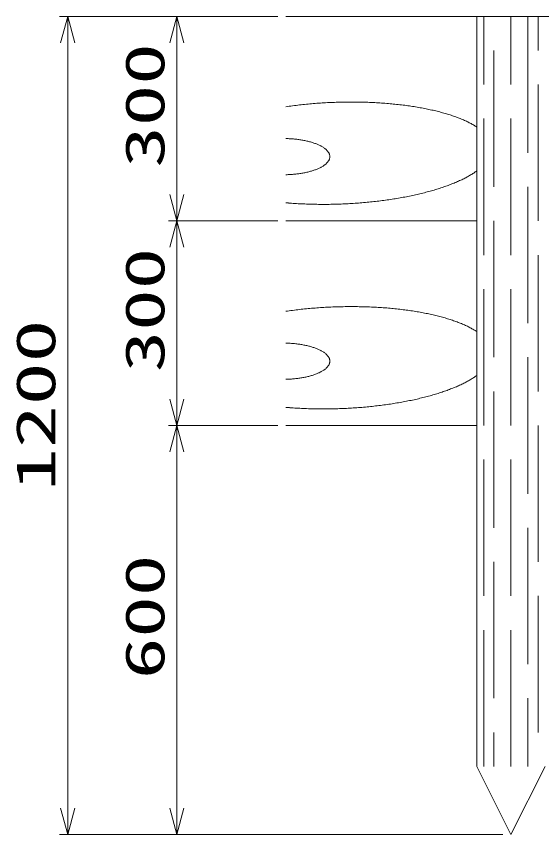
# Model space of a CAD drawing. Units: millimetres, scale not verified. Extents: x -2720 to 2720, y -1800 to 1800.
# Drawn here: x -1376 to -606, y -1043 to 157 of the extents above; entities that cross this region are included whole.
import ezdxf
from ezdxf.enums import TextEntityAlignment as Align

# ---------------------------------------------------------------- set-up
doc = ezdxf.new("R2010")
doc.units = ezdxf.units.MM
doc.header["$LTSCALE"] = 10
doc.layers.add('0-0_0', color=2, linetype='Continuous', lineweight=9)
doc.layers.add('0-1_LAYER0002', color=4, linetype='Continuous', lineweight=9)
doc.styles.add('ＭＳ ゴシック', font='')
doc.styles.get('ＭＳ ゴシック').set_extended_font_data('MS Gothic')

# ---------------------------------------------------------------- blocks, each defined once
blk = doc.blocks.new('_OPEN30')
at = {"layer": '0-0_0', "color": 4}
for q in [(-9.659, 2.588), (-9.659, -2.588)]:
    blk.add_line((0, 0), q, dxfattribs=at)
blk = doc.blocks.new('DA_IMAGEDIMGROUP_8')
at = {"layer": '0-1_LAYER0002'}
for p, q in [((-9426.5, 973.5), (-11026.5, 973.5)), ((-10906.5, -2026.5), (-10906.5, 973.5)), ((-9426.5, -2026.5), (-11026.5, -2026.5)), ((-10906.5, -5026.5), (-10906.5, -2026.5)), ((-9426.5, -5026.5), (-11026.5, -5026.5)), ((-10906.5, -11026.5), (-10906.5, -5026.5)), ((-6126.5, -11026.5), (-11026.5, -11026.5))]:
    blk.add_line(p, q, dxfattribs=at)
at = {"layer": '0-1_LAYER0002', "xscale": 39.99997, "yscale": 40.00011}
for p, rotation in [((-10906.5, 973.5), 90), ((-10906.5, -2026.5), 270), ((-10906.5, -2026.5), 90), ((-10906.5, -5026.5), 270), ((-10906.5, -5026.5), 90), ((-10906.5, -11026.5), 270)]:
    blk.add_blockref('_OPEN30', p, dxfattribs=dict(at, rotation=rotation))
at = {"layer": '0-1_LAYER0002', "style": 'ＭＳ ゴシック', "width": 1.55}
for s, p in [('300', (-10915.5, -1246.5)), ('300', (-10915.5, -4246.5)), ('600', (-10915.5, -8746.5))]:
    blk.add_text(s, height=577.3, rotation=90, dxfattribs=at).set_placement(p, align=Align.BOTTOM_LEFT)
blk = doc.blocks.new('DA_IMAGEDIMGROUP_9')
at = {"layer": '0-1_LAYER0002'}
for p, q in [((-9426.5, 973.5), (-12626.5, 973.5)), ((-12506.5, -11026.5), (-12506.5, 973.5)), ((-6126.5, -11026.5), (-12626.5, -11026.5))]:
    blk.add_line(p, q, dxfattribs=at)
at = {"layer": '0-1_LAYER0002', "xscale": 39.99997, "yscale": 40.00011}
for p, rotation in [((-12506.5, 973.5), 90), ((-12506.5, -11026.5), 270)]:
    blk.add_blockref('_OPEN30', p, dxfattribs=dict(at, rotation=rotation))
at = {"layer": '0-1_LAYER0002', "style": 'ＭＳ ゴシック', "width": 1.6}
blk.add_text('1200', height=577.3, rotation=90, dxfattribs=at).set_placement((-12515.5, -5986.5), align=Align.BOTTOM_LEFT)

msp = doc.modelspace()

# ---------------------------------------------------------------- linework, layer by layer
at = {"layer": '0-0_0', "color": 3}
for p, q in [((-980.65, 157.35), (2534.35, 157.35)), ((-700.65, 157.35), (-700.65, -942.65)), ((-980.65, -142.65), (-700.65, -142.65)), ((-980.65, -442.65), (-700.65, -442.65)), ((-650.65, -1042.65), (-700.65, -942.65)), ((-600.65, -942.65), (-650.65, -1042.65))]:
    msp.add_line(p, q, dxfattribs=at)
at = {"layer": '0-0_0'}
for p, q in [((-690.65, 157.35), (-690.65, 57.35)), ((-650.65, 157.35), (-650.65, 57.35)), ((-625.65, 157.35), (-625.65, -42.65)), ((-610.65, 157.35), (-610.65, 107.35)), ((-675.65, 107.35), (-675.65, -92.65)), ((-610.65, 57.35), (-610.65, -142.65)), ((-690.65, 7.35), (-690.65, -192.65)), ((-650.65, 7.35), (-650.65, -192.65)), ((-625.65, -92.65), (-625.65, -292.65)), ((-675.65, -142.65), (-675.65, -342.65)), ((-610.65, -192.65), (-610.65, -392.65)), ((-690.65, -242.65), (-690.65, -442.65)), ((-650.65, -242.65), (-650.65, -442.65)), ((-625.65, -342.65), (-625.65, -542.65)), ((-675.65, -392.65), (-675.65, -592.65)), ((-610.65, -442.65), (-610.65, -642.65)), ((-690.65, -492.65), (-690.65, -692.65)), ((-650.65, -492.65), (-650.65, -692.65)), ((-625.65, -592.65), (-625.65, -792.65)), ((-675.65, -642.65), (-675.65, -842.65)), ((-610.65, -692.65), (-610.65, -892.65)), ((-690.65, -742.65), (-690.65, -942.65)), ((-650.65, -742.65), (-650.65, -942.65)), ((-625.65, -842.65), (-625.65, -942.65)), ((-675.65, -892.65), (-675.65, -942.65))]:
    msp.add_line(p, q, dxfattribs=at)
for points in [[(-953.21, 28.25), (-955.75, 27.99), (-958.27, 27.72), (-960.79, 27.43), (-963.3, 27.14), (-965.81, 26.84), (-968.3, 26.53), (-970.79, 26.21), (-973.27, 25.89), (-975.74, 25.55), (-978.2, 25.2), (-980.65, 24.85)], [(-852.86, 30.97), (-855.39, 31.08), (-857.92, 31.19), (-860.46, 31.29), (-863.01, 31.37), (-865.56, 31.45), (-868.12, 31.52), (-870.68, 31.58), (-873.25, 31.62), (-875.82, 31.66), (-878.39, 31.69), (-880.97, 31.71), (-883.56, 31.72), (-886.14, 31.72), (-888.73, 31.7), (-891.32, 31.68), (-893.91, 31.65), (-896.5, 31.61), (-899.09, 31.56), (-901.69, 31.5), (-904.28, 31.43), (-906.88, 31.35), (-909.47, 31.26), (-912.06, 31.16), (-914.66, 31.05), (-917.25, 30.93), (-919.84, 30.8), (-922.43, 30.67), (-925.01, 30.52), (-927.6, 30.36), (-930.18, 30.19), (-932.75, 30.01), (-935.33, 29.83), (-937.9, 29.63), (-940.46, 29.42), (-943.02, 29.21), (-945.58, 28.98), (-948.13, 28.75), (-950.67, 28.5), (-953.21, 28.25)], [(-762.78, 19.09), (-764.81, 19.57), (-766.85, 20.03), (-768.91, 20.49), (-771, 20.94), (-773.1, 21.38), (-775.21, 21.81), (-777.35, 22.23), (-779.5, 22.65), (-781.66, 23.05), (-783.85, 23.45), (-786.05, 23.84), (-788.26, 24.21), (-790.49, 24.58), (-792.74, 24.95), (-795, 25.3), (-797.27, 25.64), (-799.56, 25.98), (-801.86, 26.3), (-804.18, 26.62), (-806.51, 26.92), (-808.85, 27.22), (-811.2, 27.51), (-813.57, 27.79), (-815.95, 28.06), (-818.34, 28.32), (-820.74, 28.57), (-823.15, 28.81), (-825.58, 29.05), (-828.01, 29.27), (-830.46, 29.48), (-832.91, 29.68), (-835.38, 29.88), (-837.85, 30.06), (-840.33, 30.24), (-842.82, 30.4), (-845.32, 30.56), (-847.83, 30.7), (-850.34, 30.84), (-852.86, 30.97)], [(-700.65, -5.03), (-701.78, -4.3), (-702.93, -3.56), (-704.11, -2.84), (-705.32, -2.12), (-706.56, -1.4), (-707.82, -0.69), (-709.1, 0.01), (-710.41, 0.71), (-711.75, 1.41), (-713.12, 2.09), (-714.5, 2.78), (-715.92, 3.45), (-717.35, 4.12), (-718.82, 4.78), (-720.3, 5.44), (-721.82, 6.09), (-723.35, 6.73), (-724.91, 7.37), (-726.49, 8), (-728.1, 8.63), (-729.73, 9.24), (-731.38, 9.85), (-733.06, 10.46), (-734.76, 11.05), (-736.47, 11.64), (-738.22, 12.22), (-739.98, 12.8), (-741.77, 13.36), (-743.58, 13.92), (-745.4, 14.48), (-747.25, 15.02), (-749.13, 15.56), (-751.02, 16.09), (-752.93, 16.61), (-754.86, 17.12), (-756.81, 17.63), (-758.78, 18.12), (-760.77, 18.61), (-762.78, 19.09)], [(-963.22, -23.17), (-964.76, -22.98), (-966.32, -22.8), (-967.88, -22.64), (-969.45, -22.49), (-971.03, -22.36), (-972.62, -22.24), (-974.22, -22.13), (-975.82, -22.04), (-977.43, -21.97), (-979.04, -21.91), (-980.65, -21.86)], [(-919.95, -39.77), (-920.49, -39.17), (-921.07, -38.59), (-921.68, -38.01), (-922.33, -37.44), (-923.02, -36.87), (-923.73, -36.31), (-924.49, -35.75), (-925.27, -35.2), (-926.09, -34.66), (-926.94, -34.13), (-927.83, -33.61), (-928.74, -33.09), (-929.69, -32.58), (-930.67, -32.08), (-931.68, -31.59), (-932.71, -31.11), (-933.78, -30.64), (-934.87, -30.18), (-936, -29.73), (-937.14, -29.29), (-938.32, -28.85), (-939.52, -28.44), (-940.75, -28.03), (-942, -27.63), (-943.28, -27.24), (-944.58, -26.87), (-945.9, -26.51), (-947.24, -26.16), (-948.61, -25.82), (-949.99, -25.5), (-951.39, -25.18), (-952.81, -24.89), (-954.25, -24.6), (-955.71, -24.33), (-957.18, -24.07), (-958.67, -23.82), (-960.17, -23.59), (-961.69, -23.37), (-963.22, -23.17)], [(-927.83, -63.15), (-926.94, -62.63), (-926.09, -62.1), (-925.27, -61.56), (-924.49, -61.01), (-923.73, -60.45), (-923.02, -59.89), (-922.33, -59.32), (-921.68, -58.75), (-921.07, -58.17), (-920.49, -57.58), (-919.95, -56.99), (-919.44, -56.4), (-918.97, -55.8), (-918.54, -55.19), (-918.14, -54.59), (-917.78, -53.98), (-917.46, -53.36), (-917.17, -52.75), (-916.93, -52.13), (-916.72, -51.51), (-916.55, -50.88), (-916.41, -50.26), (-916.32, -49.63), (-916.26, -49.01), (-916.24, -48.38), (-916.26, -47.75), (-916.32, -47.13), (-916.41, -46.5), (-916.55, -45.88), (-916.72, -45.25), (-916.93, -44.63), (-917.17, -44.01), (-917.46, -43.4), (-917.78, -42.78), (-918.14, -42.17), (-918.54, -41.56), (-918.97, -40.96), (-919.44, -40.36), (-919.95, -39.77)], [(-980.65, -74.9), (-979.04, -74.85), (-977.43, -74.79), (-975.82, -74.72), (-974.22, -74.63), (-972.62, -74.52), (-971.03, -74.4), (-969.45, -74.27), (-967.88, -74.12), (-966.32, -73.96), (-964.76, -73.78), (-963.22, -73.59), (-961.69, -73.39), (-960.17, -73.17), (-958.67, -72.94), (-957.18, -72.69), (-955.71, -72.43), (-954.25, -72.16), (-952.81, -71.87), (-951.39, -71.57), (-949.99, -71.26), (-948.61, -70.94), (-947.24, -70.6), (-945.9, -70.25), (-944.58, -69.89), (-943.28, -69.52), (-942, -69.13), (-940.75, -68.73), (-939.52, -68.32), (-938.32, -67.9), (-937.14, -67.47), (-936, -67.03), (-934.87, -66.58), (-933.78, -66.12), (-932.71, -65.65), (-931.68, -65.17), (-930.67, -64.68), (-929.69, -64.18), (-928.74, -63.67), (-927.83, -63.15)], [(-714.22, -77.74), (-712.87, -76.99), (-711.53, -76.23), (-710.22, -75.47), (-708.94, -74.71), (-707.68, -73.94), (-706.44, -73.17), (-705.23, -72.39), (-704.05, -71.61), (-702.89, -70.83), (-701.76, -70.04), (-700.65, -69.25)], [(-784.04, -102.8), (-781.89, -102.28), (-779.76, -101.76), (-777.65, -101.22), (-775.55, -100.68), (-773.47, -100.14), (-771.41, -99.58), (-769.36, -99.02), (-767.33, -98.45), (-765.32, -97.88), (-763.32, -97.29), (-761.35, -96.7), (-759.39, -96.11), (-757.45, -95.5), (-755.53, -94.89), (-753.62, -94.28), (-751.74, -93.65), (-749.88, -93.02), (-748.03, -92.39), (-746.21, -91.75), (-744.4, -91.1), (-742.62, -90.45), (-740.85, -89.79), (-739.11, -89.12), (-737.39, -88.45), (-735.69, -87.77), (-734.01, -87.09), (-732.35, -86.4), (-730.72, -85.71), (-729.1, -85.01), (-727.51, -84.3), (-725.94, -83.59), (-724.39, -82.88), (-722.87, -82.16), (-721.37, -81.43), (-719.9, -80.7), (-718.44, -79.97), (-717.01, -79.23), (-715.61, -78.49), (-714.22, -77.74)], [(-876.79, -116.6), (-874.26, -116.41), (-871.74, -116.22), (-869.23, -116.01), (-866.71, -115.8), (-864.2, -115.58), (-861.7, -115.34), (-859.2, -115.1), (-856.71, -114.85), (-854.23, -114.59), (-851.75, -114.32), (-849.28, -114.05), (-846.81, -113.76), (-844.35, -113.46), (-841.9, -113.16), (-839.46, -112.85), (-837.03, -112.53), (-834.6, -112.19), (-832.19, -111.86), (-829.78, -111.51), (-827.38, -111.15), (-825, -110.79), (-822.62, -110.41), (-820.25, -110.03), (-817.89, -109.64), (-815.55, -109.24), (-813.22, -108.83), (-810.89, -108.42), (-808.58, -107.99), (-806.28, -107.56), (-804, -107.12), (-801.73, -106.67), (-799.47, -106.22), (-797.22, -105.75), (-794.99, -105.28), (-792.77, -104.8), (-790.56, -104.31), (-788.37, -103.82), (-786.2, -103.31), (-784.04, -102.8)], [(-980.65, -116.05), (-980.61, -116.05), (-980.57, -116.06), (-980.53, -116.06), (-980.49, -116.06), (-980.44, -116.07), (-980.41, -116.07), (-980.36, -116.07), (-980.32, -116.08), (-980.28, -116.08), (-980.24, -116.09), (-980.2, -116.09), (-980.16, -116.09), (-980.12, -116.1), (-980.08, -116.1), (-980.04, -116.1), (-980, -116.11), (-979.96, -116.11), (-979.91, -116.11), (-979.87, -116.12), (-979.83, -116.12), (-979.79, -116.12), (-979.75, -116.13), (-979.71, -116.13), (-979.67, -116.13), (-979.63, -116.14), (-979.59, -116.14), (-979.55, -116.14), (-979.51, -116.15), (-979.47, -116.15), (-979.42, -116.15), (-979.38, -116.16), (-979.34, -116.16), (-979.3, -116.16), (-979.26, -116.17), (-979.22, -116.17), (-979.18, -116.17), (-979.14, -116.18), (-979.1, -116.18), (-979.06, -116.18)], [(-979.06, -116.18), (-979.02, -116.19), (-978.97, -116.19), (-978.93, -116.19), (-978.89, -116.2), (-978.85, -116.2), (-978.81, -116.2), (-978.77, -116.21), (-978.73, -116.21), (-978.69, -116.22), (-978.65, -116.22), (-978.61, -116.22), (-978.57, -116.23), (-978.53, -116.23), (-978.48, -116.23), (-978.44, -116.24), (-978.4, -116.24), (-978.36, -116.24), (-978.32, -116.25), (-978.28, -116.25), (-978.24, -116.25), (-978.2, -116.26), (-978.16, -116.26), (-978.12, -116.26), (-978.08, -116.27), (-978.03, -116.27), (-977.99, -116.27), (-977.95, -116.28), (-977.91, -116.28), (-977.87, -116.28), (-977.83, -116.29), (-977.79, -116.29), (-977.75, -116.29), (-977.71, -116.3), (-977.67, -116.3), (-977.62, -116.3), (-977.58, -116.31), (-977.54, -116.31), (-977.5, -116.31), (-977.46, -116.32)], [(-977.46, -116.32), (-977.42, -116.32), (-977.38, -116.32), (-977.34, -116.33), (-977.3, -116.33), (-977.26, -116.33), (-977.21, -116.34), (-977.17, -116.34), (-977.13, -116.34), (-977.09, -116.35), (-977.05, -116.35), (-977.01, -116.35), (-976.97, -116.36), (-976.93, -116.36), (-976.89, -116.36), (-976.85, -116.37), (-976.8, -116.37), (-976.76, -116.37), (-976.72, -116.38), (-976.68, -116.38), (-976.64, -116.38), (-976.6, -116.39), (-976.56, -116.39), (-976.52, -116.39), (-976.48, -116.39), (-976.44, -116.4), (-976.39, -116.4), (-976.35, -116.4), (-976.31, -116.41), (-976.27, -116.41), (-976.23, -116.41), (-976.19, -116.42), (-976.15, -116.42), (-976.11, -116.42), (-976.07, -116.43), (-976.02, -116.43), (-975.98, -116.43), (-975.94, -116.44), (-975.9, -116.44), (-975.86, -116.44)], [(-975.86, -116.44), (-975.82, -116.45), (-975.78, -116.45), (-975.74, -116.45), (-975.7, -116.46), (-975.65, -116.46), (-975.61, -116.46), (-975.57, -116.47), (-975.53, -116.47), (-975.49, -116.47), (-975.45, -116.48), (-975.41, -116.48)], [(-974.91, -116.52), (-972.48, -116.7), (-970.05, -116.87), (-967.6, -117.03), (-965.15, -117.19), (-962.69, -117.33), (-960.22, -117.46), (-957.75, -117.59), (-955.27, -117.7), (-952.78, -117.81), (-950.29, -117.91), (-947.79, -117.99), (-945.28, -118.07), (-942.77, -118.14), (-940.26, -118.2), (-937.74, -118.25), (-935.22, -118.29), (-932.69, -118.32), (-930.16, -118.34), (-927.63, -118.35), (-925.09, -118.36), (-922.55, -118.35), (-920.01, -118.33), (-917.47, -118.31), (-914.92, -118.27), (-912.38, -118.22), (-909.83, -118.17), (-907.28, -118.11), (-904.74, -118.03), (-902.19, -117.95), (-899.64, -117.86), (-897.1, -117.75), (-894.55, -117.64), (-892.01, -117.52), (-889.47, -117.39), (-886.92, -117.25), (-884.39, -117.1), (-881.85, -116.94), (-879.32, -116.78), (-876.79, -116.6)], [(-953.21, -271.75), (-955.75, -272.01), (-958.27, -272.29), (-960.79, -272.57), (-963.3, -272.86), (-965.81, -273.16), (-968.3, -273.47), (-970.79, -273.79), (-973.27, -274.11), (-975.74, -274.45), (-978.2, -274.8), (-980.65, -275.15)], [(-852.86, -269.03), (-855.39, -268.92), (-857.92, -268.81), (-860.46, -268.71), (-863.01, -268.63), (-865.56, -268.55), (-868.12, -268.48), (-870.68, -268.42), (-873.25, -268.38), (-875.82, -268.34), (-878.39, -268.31), (-880.97, -268.29), (-883.56, -268.28), (-886.14, -268.28), (-888.73, -268.3), (-891.32, -268.32), (-893.91, -268.35), (-896.5, -268.39), (-899.09, -268.44), (-901.69, -268.5), (-904.28, -268.57), (-906.88, -268.65), (-909.47, -268.74), (-912.06, -268.84), (-914.66, -268.95), (-917.25, -269.07), (-919.84, -269.2), (-922.43, -269.34), (-925.01, -269.48), (-927.6, -269.64), (-930.18, -269.81), (-932.75, -269.99), (-935.33, -270.17), (-937.9, -270.37), (-940.46, -270.58), (-943.02, -270.79), (-945.58, -271.02), (-948.13, -271.25), (-950.67, -271.5), (-953.21, -271.75)], [(-762.78, -280.9), (-764.81, -280.43), (-766.85, -279.97), (-768.91, -279.51), (-771, -279.06), (-773.1, -278.62), (-775.21, -278.19), (-777.35, -277.77), (-779.5, -277.36), (-781.66, -276.95), (-783.85, -276.55), (-786.05, -276.16), (-788.26, -275.79), (-790.49, -275.41), (-792.74, -275.05), (-795, -274.7), (-797.27, -274.36), (-799.56, -274.02), (-801.86, -273.7), (-804.18, -273.38), (-806.51, -273.08), (-808.85, -272.78), (-811.2, -272.49), (-813.57, -272.21), (-815.95, -271.94), (-818.34, -271.68), (-820.74, -271.43), (-823.15, -271.19), (-825.58, -270.95), (-828.01, -270.73), (-830.46, -270.52), (-832.91, -270.32), (-835.38, -270.12), (-837.85, -269.94), (-840.33, -269.76), (-842.82, -269.6), (-845.32, -269.44), (-847.83, -269.3), (-850.34, -269.16), (-852.86, -269.03)], [(-700.65, -305.03), (-701.78, -304.3), (-702.93, -303.56), (-704.11, -302.84), (-705.32, -302.12), (-706.56, -301.4), (-707.82, -300.69), (-709.1, -299.98), (-710.41, -299.29), (-711.75, -298.59), (-713.12, -297.91), (-714.5, -297.22), (-715.92, -296.55), (-717.35, -295.88), (-718.82, -295.22), (-720.3, -294.56), (-721.82, -293.91), (-723.35, -293.27), (-724.91, -292.63), (-726.49, -292), (-728.1, -291.37), (-729.73, -290.76), (-731.38, -290.15), (-733.06, -289.54), (-734.76, -288.95), (-736.47, -288.36), (-738.22, -287.78), (-739.98, -287.2), (-741.77, -286.64), (-743.58, -286.08), (-745.4, -285.52), (-747.25, -284.98), (-749.13, -284.44), (-751.02, -283.91), (-752.93, -283.39), (-754.86, -282.88), (-756.81, -282.37), (-758.78, -281.88), (-760.77, -281.39), (-762.78, -280.9)], [(-963.22, -323.17), (-964.76, -322.98), (-966.32, -322.8), (-967.88, -322.64), (-969.45, -322.49), (-971.03, -322.36), (-972.62, -322.24), (-974.22, -322.13), (-975.82, -322.04), (-977.43, -321.97), (-979.04, -321.91), (-980.65, -321.86)], [(-919.95, -339.77), (-920.49, -339.17), (-921.07, -338.59), (-921.68, -338.01), (-922.33, -337.44), (-923.02, -336.87), (-923.73, -336.31), (-924.49, -335.75), (-925.27, -335.2), (-926.09, -334.66), (-926.94, -334.13), (-927.83, -333.61), (-928.74, -333.09), (-929.69, -332.58), (-930.67, -332.08), (-931.68, -331.59), (-932.71, -331.11), (-933.78, -330.64), (-934.87, -330.18), (-936, -329.73), (-937.14, -329.29), (-938.32, -328.86), (-939.52, -328.44), (-940.75, -328.03), (-942, -327.63), (-943.28, -327.24), (-944.58, -326.87), (-945.9, -326.51), (-947.24, -326.16), (-948.61, -325.82), (-949.99, -325.5), (-951.39, -325.18), (-952.81, -324.89), (-954.25, -324.6), (-955.71, -324.33), (-957.18, -324.07), (-958.67, -323.82), (-960.17, -323.59), (-961.69, -323.37), (-963.22, -323.17)], [(-927.83, -363.15), (-926.94, -362.63), (-926.09, -362.1), (-925.27, -361.56), (-924.49, -361.01), (-923.73, -360.45), (-923.02, -359.89), (-922.33, -359.32), (-921.68, -358.75), (-921.07, -358.17), (-920.49, -357.58), (-919.95, -356.99), (-919.44, -356.4), (-918.97, -355.8), (-918.54, -355.19), (-918.14, -354.59), (-917.78, -353.98), (-917.46, -353.36), (-917.17, -352.75), (-916.93, -352.13), (-916.72, -351.51), (-916.55, -350.88), (-916.41, -350.26), (-916.32, -349.63), (-916.26, -349.01), (-916.24, -348.38), (-916.26, -347.75), (-916.32, -347.13), (-916.41, -346.5), (-916.55, -345.88), (-916.72, -345.25), (-916.93, -344.63), (-917.17, -344.01), (-917.46, -343.4), (-917.78, -342.78), (-918.14, -342.17), (-918.54, -341.56), (-918.97, -340.96), (-919.44, -340.36), (-919.95, -339.77)], [(-980.65, -374.9), (-979.04, -374.85), (-977.43, -374.79), (-975.82, -374.72), (-974.22, -374.63), (-972.62, -374.52), (-971.03, -374.4), (-969.45, -374.27), (-967.88, -374.12), (-966.32, -373.96), (-964.76, -373.78), (-963.22, -373.59), (-961.69, -373.39), (-960.17, -373.17), (-958.67, -372.94), (-957.18, -372.69), (-955.71, -372.43), (-954.25, -372.16), (-952.81, -371.87), (-951.39, -371.57), (-949.99, -371.26), (-948.61, -370.94), (-947.24, -370.6), (-945.9, -370.25), (-944.58, -369.89), (-943.28, -369.52), (-942, -369.13), (-940.75, -368.73), (-939.52, -368.32), (-938.32, -367.9), (-937.14, -367.47), (-936, -367.03), (-934.87, -366.58), (-933.78, -366.12), (-932.71, -365.65), (-931.68, -365.17), (-930.67, -364.68), (-929.69, -364.18), (-928.74, -363.67), (-927.83, -363.15)], [(-714.22, -377.74), (-712.87, -376.99), (-711.53, -376.23), (-710.22, -375.47), (-708.94, -374.71), (-707.68, -373.94), (-706.44, -373.17), (-705.23, -372.39), (-704.05, -371.61), (-702.89, -370.83), (-701.76, -370.04), (-700.65, -369.25)], [(-784.04, -402.8), (-781.89, -402.28), (-779.76, -401.76), (-777.65, -401.22), (-775.55, -400.69), (-773.47, -400.14), (-771.41, -399.58), (-769.36, -399.02), (-767.33, -398.45), (-765.32, -397.88), (-763.32, -397.29), (-761.35, -396.7), (-759.39, -396.11), (-757.45, -395.5), (-755.53, -394.89), (-753.62, -394.28), (-751.74, -393.65), (-749.88, -393.02), (-748.03, -392.39), (-746.21, -391.75), (-744.4, -391.1), (-742.62, -390.45), (-740.85, -389.79), (-739.11, -389.12), (-737.39, -388.45), (-735.69, -387.77), (-734.01, -387.09), (-732.35, -386.4), (-730.72, -385.71), (-729.1, -385.01), (-727.51, -384.3), (-725.94, -383.59), (-724.39, -382.88), (-722.87, -382.16), (-721.37, -381.43), (-719.9, -380.7), (-718.44, -379.97), (-717.01, -379.23), (-715.61, -378.49), (-714.22, -377.74)], [(-876.79, -416.6), (-874.26, -416.41), (-871.74, -416.22), (-869.23, -416.01), (-866.71, -415.8), (-864.2, -415.58), (-861.7, -415.34), (-859.2, -415.1), (-856.71, -414.85), (-854.23, -414.59), (-851.75, -414.32), (-849.28, -414.05), (-846.81, -413.76), (-844.35, -413.46), (-841.9, -413.16), (-839.46, -412.85), (-837.03, -412.53), (-834.6, -412.19), (-832.19, -411.86), (-829.78, -411.51), (-827.38, -411.15), (-825, -410.79), (-822.62, -410.41), (-820.25, -410.03), (-817.89, -409.64), (-815.55, -409.24), (-813.22, -408.83), (-810.89, -408.42), (-808.58, -407.99), (-806.28, -407.56), (-804, -407.12), (-801.73, -406.67), (-799.47, -406.22), (-797.22, -405.75), (-794.99, -405.28), (-792.77, -404.8), (-790.56, -404.31), (-788.37, -403.82), (-786.2, -403.31), (-784.04, -402.8)], [(-980.65, -416.05), (-980.61, -416.05), (-980.57, -416.06), (-980.53, -416.06), (-980.49, -416.06), (-980.44, -416.07), (-980.41, -416.07), (-980.36, -416.07), (-980.32, -416.08), (-980.28, -416.08), (-980.24, -416.09), (-980.2, -416.09), (-980.16, -416.09), (-980.12, -416.1), (-980.08, -416.1), (-980.04, -416.1), (-980, -416.11), (-979.96, -416.11), (-979.91, -416.11), (-979.87, -416.12), (-979.83, -416.12), (-979.79, -416.12), (-979.75, -416.13), (-979.71, -416.13), (-979.67, -416.13), (-979.63, -416.14), (-979.59, -416.14), (-979.55, -416.14), (-979.51, -416.15), (-979.47, -416.15), (-979.42, -416.15), (-979.38, -416.16), (-979.34, -416.16), (-979.3, -416.16), (-979.26, -416.17), (-979.22, -416.17), (-979.18, -416.18), (-979.14, -416.18), (-979.1, -416.18), (-979.06, -416.18)], [(-979.06, -416.18), (-979.02, -416.19), (-978.97, -416.19), (-978.93, -416.19), (-978.89, -416.2), (-978.85, -416.2), (-978.81, -416.2), (-978.77, -416.21), (-978.73, -416.21), (-978.69, -416.22), (-978.65, -416.22), (-978.61, -416.22), (-978.57, -416.23), (-978.53, -416.23), (-978.48, -416.23), (-978.44, -416.24), (-978.4, -416.24), (-978.36, -416.24), (-978.32, -416.25), (-978.28, -416.25), (-978.24, -416.25), (-978.2, -416.26), (-978.16, -416.26), (-978.12, -416.26), (-978.08, -416.27), (-978.03, -416.27), (-977.99, -416.27), (-977.95, -416.28), (-977.91, -416.28), (-977.87, -416.28), (-977.83, -416.29), (-977.79, -416.29), (-977.75, -416.29), (-977.71, -416.3), (-977.67, -416.3), (-977.62, -416.3), (-977.58, -416.31), (-977.54, -416.31), (-977.5, -416.31), (-977.46, -416.32)], [(-977.46, -416.32), (-977.42, -416.32), (-977.38, -416.32), (-977.34, -416.33), (-977.3, -416.33), (-977.26, -416.33), (-977.21, -416.34), (-977.17, -416.34), (-977.13, -416.34), (-977.09, -416.35), (-977.05, -416.35), (-977.01, -416.35), (-976.97, -416.36), (-976.93, -416.36), (-976.89, -416.36), (-976.85, -416.37), (-976.8, -416.37), (-976.76, -416.37), (-976.72, -416.38), (-976.68, -416.38), (-976.64, -416.38), (-976.6, -416.38), (-976.56, -416.39), (-976.52, -416.39), (-976.48, -416.39), (-976.44, -416.4), (-976.39, -416.4), (-976.35, -416.41), (-976.31, -416.41), (-976.27, -416.41), (-976.23, -416.42), (-976.19, -416.42), (-976.15, -416.42), (-976.11, -416.42), (-976.07, -416.43), (-976.02, -416.43), (-975.98, -416.43), (-975.94, -416.44), (-975.9, -416.44), (-975.86, -416.44)], [(-975.86, -416.44), (-975.82, -416.45), (-975.78, -416.45), (-975.74, -416.45), (-975.7, -416.46), (-975.65, -416.46), (-975.61, -416.46), (-975.57, -416.47), (-975.53, -416.47), (-975.49, -416.47), (-975.45, -416.48), (-975.41, -416.48)], [(-974.91, -416.52), (-972.48, -416.7), (-970.05, -416.87), (-967.6, -417.03), (-965.15, -417.19), (-962.69, -417.33), (-960.22, -417.46), (-957.75, -417.59), (-955.27, -417.7), (-952.78, -417.81), (-950.29, -417.91), (-947.79, -417.99), (-945.28, -418.07), (-942.77, -418.14), (-940.26, -418.2), (-937.74, -418.25), (-935.22, -418.29), (-932.69, -418.32), (-930.16, -418.34), (-927.63, -418.35), (-925.09, -418.36), (-922.55, -418.35), (-920.01, -418.33), (-917.47, -418.31), (-914.92, -418.27), (-912.38, -418.22), (-909.83, -418.17), (-907.28, -418.11), (-904.74, -418.03), (-902.19, -417.95), (-899.64, -417.86), (-897.1, -417.75), (-894.55, -417.64), (-892.01, -417.52), (-889.47, -417.39), (-886.92, -417.25), (-884.39, -417.1), (-881.85, -416.94), (-879.32, -416.78), (-876.79, -416.6)]]:
    msp.add_lwpolyline(points, dxfattribs=at)

# ---------------------------------------------------------------- block references
at = {"layer": '0-1_LAYER0002', "xscale": 0.1, "yscale": 0.1}
for name in ['DA_IMAGEDIMGROUP_9', 'DA_IMAGEDIMGROUP_8']:
    msp.add_blockref(name, (-50, 60), dxfattribs=at)

doc.saveas('drawing.dxf')
